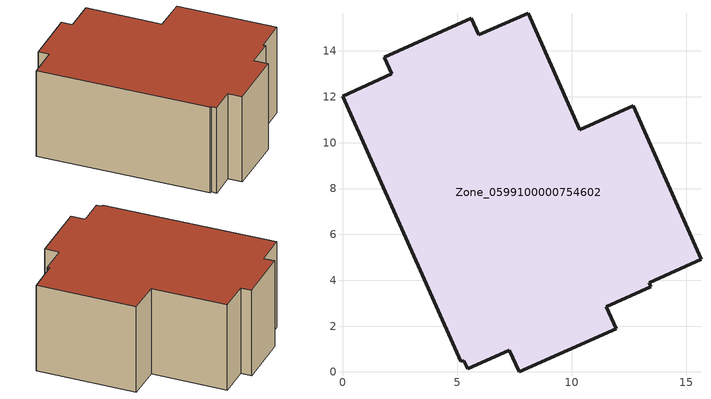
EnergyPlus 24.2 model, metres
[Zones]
Zone_0599100000754602
 floor ground (C_G): 11.51,2.84 11.94,1.89 7.7,0 7.28,0.95 5.46,0.14 5.29,0.49 5.16,0.47 0,12.02 2.16,13.01 1.82,13.73 5.61,15.43 5.94,14.7 8.11,15.65 10.34,10.57 12.68,11.6 15.63,4.93 13.37,3.89 13.45,3.71 z0
 wall outside (C_F): 10.34,10.57 8.11,15.65 5.94,14.7 5.61,15.43 1.82,13.73 2.16,13.01 0,12.02 5.16,0.47 5.29,0.49 5.46,0.14 7.28,0.95 7.7,0 11.94,1.89 11.51,2.84 13.45,3.71 13.37,3.89 15.63,4.93 12.68,11.6 10.34,10.57 z0:6.71
 roof outside (C_R): 15.63,4.93 12.68,11.6 10.34,10.57 8.11,15.65 5.94,14.7 5.61,15.43 1.82,13.73 2.16,13.01 0,12.02 5.16,0.47 5.29,0.49 5.46,0.14 7.28,0.95 7.7,0 11.94,1.89 11.51,2.84 13.45,3.71 13.37,3.89 z6.71
[BUILDING]
Pand.0599100000754602: North Axis=0; Terrain=City; Loads Convergence Tolerance Value=0.04; Temperature Convergence Tolerance Value=0.4; Solar Distribution=FullExterior; Maximum Number of Warmup Days=25; Minimum Number of Warmup Days=1
[Site:Location]
Rotterdam.The.Hague.AP_ZH_NLD Design_Conditions: Latitude=51.96; Longitude=4.45; Time Zone=1; Elevation=-4.5
[SITE:GROUNDTEMPERATURE:BUILDINGSURFACE]
18, 18, 18, 18, 18, 18, 18, 18, 18, 18, 18, 18
[MATERIAL] Thermal Absorptance=0.9; Solar Absorptance=0.7; Visible Absorptance=0.7
Name | Roughness | Thickness | Conductivity | Density | Specific Heat
G.D.2006-2014 | MediumSmooth | 0.15 | 0.06 | 540 | 1210
F.D.2006-2014 | Rough | 0.3 | 0.12 | 1920 | 840
R.D.2006-2014 | MediumRough | 0.2 | 0.08 | 1500 | 1000
[CONSTRUCTION]
C_G: G.D.2006-2014
C_F: F.D.2006-2014
C_R: R.D.2006-2014
[ZONE]
Zone_0599100000754602: Type=1; Multiplier=1; Ceiling Height=Autocalculate; Volume=Autocalculate; Floor Area=autocalculate; Part of Total Floor Area=Yes
[ZONEINFILTRATION:DESIGNFLOWRATE]
Infil_Zone_0599100000754602: Zone or ZoneList or Space or SpaceList=Zone_0599100000754602; Schedule=AlwaysOn; Design Flow Rate Calculation Method=Flow/Area; Flow Rate per Floor Area=0.0021; Constant Term Coefficient=1; Temperature Term Coefficient=0; Velocity Term Coefficient=0; Velocity Squared Term Coefficient=0
[HVACTEMPLATE:ZONE:IDEALLOADSAIRSYSTEM]
Zone_0599100000754602: Maximum Heating Supply Air Temperature=50; Minimum Cooling Supply Air Temperature=13; Maximum Heating Supply Air Humidity Ratio=0.0156; Minimum Cooling Supply Air Humidity Ratio=0.0077; Heating Limit=NoLimit; Cooling Limit=NoLimit; Dehumidification Control Type=ConstantSensibleHeatRatio; Cooling Sensible Heat Ratio=0.7; Dehumidification Setpoint=60; Humidification Control Type=None; Humidification Setpoint=30; Outdoor Air Method=None; Outdoor Air Flow Rate per Person=0.00944; Outdoor Air Flow Rate per Zone Floor Area=0; Outdoor Air Flow Rate per Zone=0; Demand Controlled Ventilation Type=None; Outdoor Air Economizer Type=NoEconomizer; Heat Recovery Type=None; Sensible Heat Recovery Effectiveness=0.7; Latent Heat Recovery Effectiveness=0.65
[ZONECONTROL:THERMOSTAT]
ThermostatControl_Zone_0599100000754602: Zone or ZoneList=Zone_0599100000754602; Control Type Schedule=DualSetpointControlType; Control 1=Thermostat_Zone_0599100000754602; Temperature Difference Between Cutout And Setpoint=0
[THERMOSTATSETPOINT:DUALSETPOINT]
Thermostat_Zone_0599100000754602: Heating Setpoint Temperature Schedule=HeatingSetpoint_Zone_0599100000754602; Cooling Setpoint Temperature Schedule=CoolingSetpoint_Zone_0599100000754602
[SCHEDULE:COMPACT]
HeatingSetpoint_Zone_0599100000754602: Through: 12/31, For: AllDays, Until: 24:00, 21
CoolingSetpoint_Zone_0599100000754602: Through: 12/31, For: AllDays, Until: 24:00, 24
DualSetpointControlType: Through: 12/31, For: AllDays, Until: 24:00, 4
AlwaysOn: Through: 12/31, For: AllDays, Until: 24:00, 1
